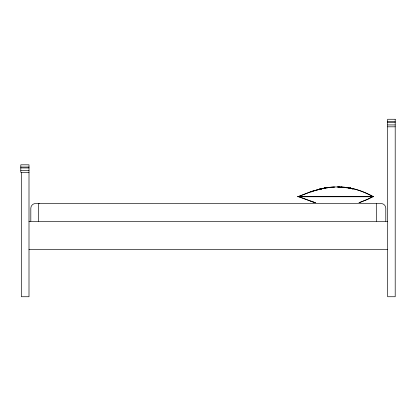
<?xml version="1.0" encoding="UTF-8"?>
<svg xmlns="http://www.w3.org/2000/svg" width="416" height="416" viewBox="0 0 416 416"><rect width="100%" height="100%" fill="white"/><g stroke="black" fill="none" stroke-linecap="round" stroke-linejoin="round"><path stroke-width="0.62" d="M373.376 196.378L367.588 199.363L358.982 202.774L367.474 199.363L373.376 196.378L297.851 196.378L315.162 202.774M310.866 192.098L312.536 191.365M323.123 188.708L324.938 188.037L328.271 187.626L327.028 187.855M323.237 188.708L325.057 188.037L318.318 189.441L313.118 191.173M328.151 187.626L318.318 189.441C325.172 187.678 332.337 186.56 339.409 187.08L337.704 186.94C350.251 186.852 362.508 190.627 373.376 196.758L297.851 196.758L311.88 191.318L324.938 188.037L318.318 189.441L323.918 188.422M297.851 196.758L311.964 191.324L321.802 188.724M322.343 188.609L325.057 188.037M387.65 121.482L395.2 121.482M387.65 122.387L395.2 122.387M387.65 124.925L395.2 124.925M387.65 126.812L395.2 126.812M20.8 167.045L29 167.045M20.8 167.944L29 167.944M20.8 170.487L29 170.487M29 172.375L20.8 172.375L20.8 164.819L29 164.819L29 296.738L21.367 296.738L21.367 172.375M30.815 221.265L30.815 208.281A4.753 4.753 0 0 1 36.135 203.559L38.917 203.559A4.737 0.562 -90 0 1 39.062 203.58L380.468 203.559A4.753 4.753 0 0 1 385.793 208.281L385.793 221.265M29 221.406L387.65 221.406M29 249.538L387.65 249.538M343.73 187.429L340.824 187.075C352.357 187.257 363.334 191.355 373.376 196.758M340.824 187.075L343.658 187.387M339.409 187.08L337.818 186.94L343.767 187.429M345.467 187.637L346.679 187.803M347.35 187.845L343.944 187.216L347.214 187.814M349.43 188.282L347.006 187.626L349.487 188.282M315.255 202.774L297.851 196.378M351.879 188.765L350.126 188.037L353.116 189.025M350.126 188.037L353.09 189.015L350.069 188.037L351.827 188.765M313.118 201.963L315.427 202.732M310.866 201.037L312.536 201.77M376.303 203.658L376.319 221.265M39.068 203.658L39.068 203.559A4.81 0.567 90 0 0 38.626 204.724A4.737 0.562 -90 0 0 38.433 208.281L38.433 221.265M331.365 187.216L327.267 187.637L334.537 187.075L331.365 187.216M395.2 119.262L387.65 119.262L387.65 296.738L395.2 296.738L395.2 119.262"/></g></svg>
